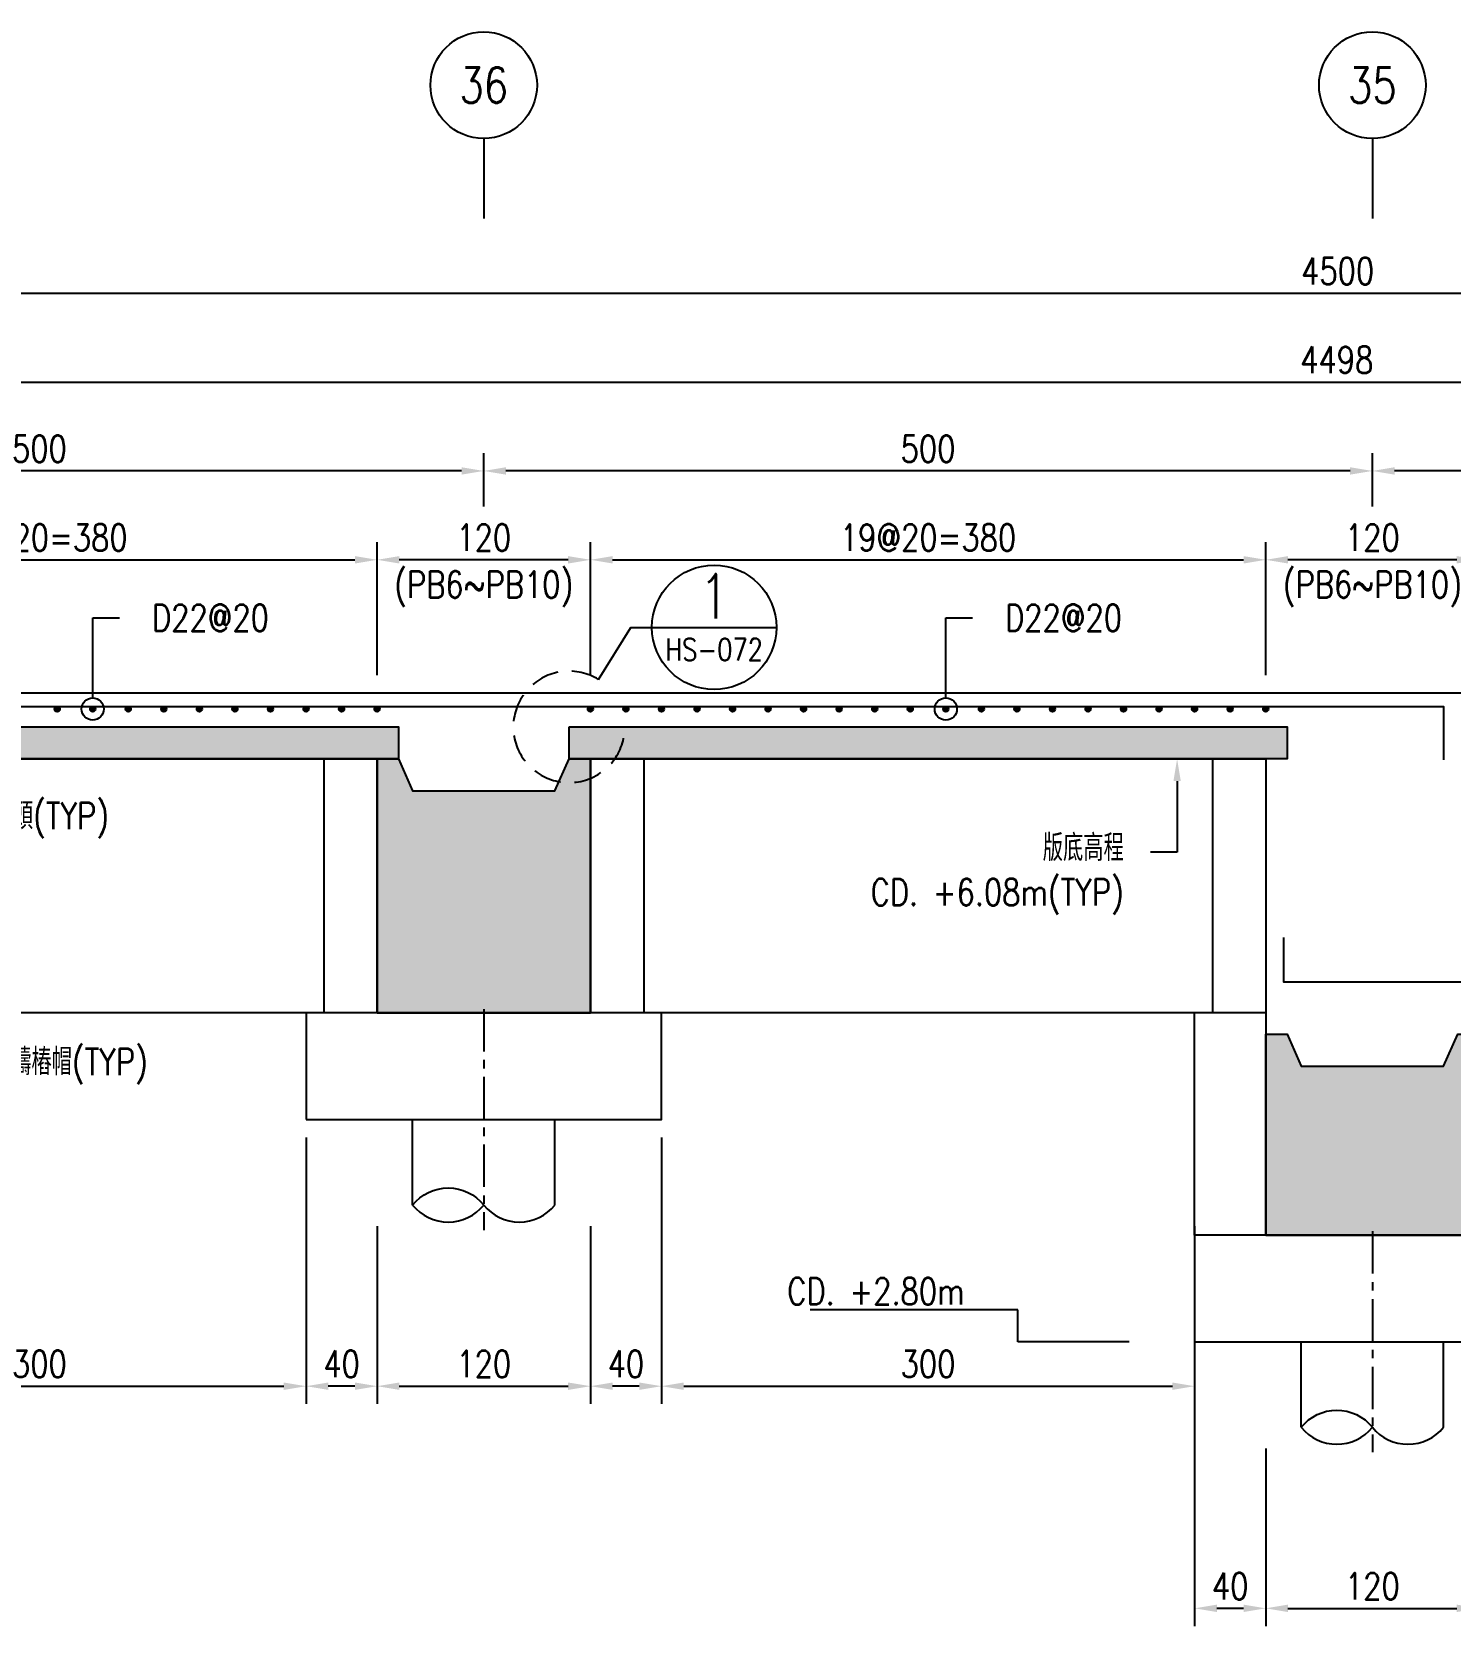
# Model space of a CAD drawing. Extents: x -791 to 13121, y -31587 to 2944.
# Drawn here: x 911 to 1709, y -21645 to -20748 of the extents above; entities that cross this region are included whole.
import ezdxf
from ezdxf import colors
from ezdxf.entities.mleader import LeaderData, LeaderLine
from ezdxf.enums import TextEntityAlignment as Align
from ezdxf.math import Vec2, Vec3

# ---------------------------------------------------------------- set-up
doc = ezdxf.new("R2010")
doc.units = 0
doc.header["$LTSCALE"] = 0.05
doc.linetypes.add('CENTER', pattern=[50.8, 31.75, -6.35, 6.35, -6.35])
doc.linetypes.add('HIDDEN', pattern=[9.525, 6.35, -3.175])
doc.layers.get('0').update_dxf_attribs({"linetype": 'CONTINUOUS'})
doc.layers.get('Defpoints').update_dxf_attribs({"linetype": 'CONTINUOUS'})
for name, color, linetype in [('HB_0', 7, 'CONTINUOUS'), ('HB_DIM', 1, 'CONTINUOUS'), ('HB_ReBar', 3, 'CONTINUOUS'), ('HB_SYMBOLS', 7, 'CONTINUOUS'), ('HB_TXT_CTEXT', 2, 'CONTINUOUS'), ('底圖', 7, 'CONTINUOUS'), ('預鑄梁', 4, 'CONTINUOUS'), ('預鑄版_HATCH', 253, 'CONTINUOUS')]:
    doc.layers.add(name, color=color, linetype=linetype)
doc.styles.get("Standard").update_dxf_attribs({"font": 'ROMANS.shx', "width": 0.8, "bigfont": 'lchinap.shx'})
doc.dimstyles.new('50cm', dxfattribs={"dimscale": 5, "dimtxt": 3, "dimasz": 2.5, "dimexe": 2, "dimexo": 2, "dimgap": 1, "dimtad": 1, "dimdsep": 46, "dimtxsty": 'Standard', "dimcen": 0, "dimclrt": 2, "dimadec": 0, "dimazin": 0, "dimtfac": 1, "dimtix": 1, "dimtmove": 2, "dimatfit": 3, "dimfxl": 0, "dimtolj": 1, "dimtzin": 0, "dimarcsym": 0})

# ---------------------------------------------------------------- blocks, each defined once
blk = doc.blocks.new('*D2165')
at = {"layer": 'Defpoints', "color": 0}
for p in [(0, 355), (-1999, 180), (0, 180)]:
    blk.add_point(p, dxfattribs=at)
at = {"layer": 'HB_DIM', "color": 0, "lineweight": -2}
for p, q in [((-1999, 190), (-1999, 365)), ((-1986.5, 355), (-12.5, 355))]:
    blk.add_line(p, q, dxfattribs=at)
at = {"layer": 'HB_DIM', "color": 0}
for points in [[(-1986.5, 357.08), (-1986.5, 352.92), (-1999, 355)], [(-12.5, 357.08), (-12.5, 352.92), (0, 355)]]:
    blk.add_solid(points, dxfattribs=at)
at = {"layer": 'HB_DIM', "color": 2, "insert": (-770.02, 367.5), "char_height": 15, "attachment_point": 5}
blk.add_mtext('\\A1;4498', dxfattribs=at)
blk = doc.blocks.new('*D2166')
at = {"layer": 'Defpoints', "color": 0}
for p in [(0, 405), (-2000, 180), (0, 180)]:
    blk.add_point(p, dxfattribs=at)
at = {"layer": 'HB_DIM', "color": 0, "lineweight": -2}
for p, q in [((-2000, 190), (-2000, 415)), ((-1987.5, 405), (-12.5, 405))]:
    blk.add_line(p, q, dxfattribs=at)
at = {"layer": 'HB_DIM', "color": 0}
for points in [[(-1987.5, 407.08), (-1987.5, 402.92), (-2000, 405)], [(-12.5, 407.08), (-12.5, 402.92), (0, 405)]]:
    blk.add_solid(points, dxfattribs=at)
at = {"layer": 'HB_DIM', "color": 2, "insert": (-769.52, 417.5), "char_height": 15, "attachment_point": 5}
blk.add_mtext('\\A1;4500', dxfattribs=at)
blk = doc.blocks.new('預鑄樁帽2x2')
at = {"layer": 'HB_0'}
blk.add_lwpolyline([(-100, 0), (100, 0), (100, 60), (-100, 60)], close=True, dxfattribs=at)
blk = doc.blocks.new('PB2')
at = {"layer": 'HB_0'}
h = blk.add_hatch(color=253, dxfattribs=at)
h.dxf.hatch_style = 1
h.paths.add_polyline_path([(0, 0), (0, 113), (12, 113), (20, 95), (100, 95), (108, 113), (120, 113), (120, 0)])
at = {"layer": '預鑄梁'}
blk.add_lwpolyline([(0, 0), (0, 113), (12, 113), (20, 95), (100, 95), (108, 113), (120, 113), (120, 0), (0, 0)], dxfattribs=at)
blk = doc.blocks.new('PS57')
at = {"layer": '預鑄版_HATCH', "linetype": 'Continuous'}
h = blk.add_hatch(color=256, dxfattribs=at)
h.dxf.hatch_style = 2
h.paths.add_polyline_path([(0, 18), (404, 18), (404, 0), (0, 0)])
at = {"layer": 'HB_0', "color": 7, "linetype": 'Continuous'}
blk.add_lwpolyline([(0, 18), (404, 18), (404, 0), (0, 0)], close=True, dxfattribs=at)
blk = doc.blocks.new('gr_t')
at = {"layer": 'HB_SYMBOLS', "color": 4, "linetype": 'Continuous'}
blk.add_line((0, -6), (0, -15), dxfattribs=at)
blk.add_circle((0, 0), 6, dxfattribs=at)
at = {"layer": 'HB_SYMBOLS', "color": 4, "linetype": 'Continuous', "width": 0.8}
blk.add_attdef('A', text='', height=4.5, dxfattribs=at).set_placement((0, 0), align=Align.MIDDLE)
blk = doc.blocks.new('*D2170')
at = {"layer": 'Defpoints', "color": 0}
for p in [(-810, 255), (-1190, 180), (-810, 180)]:
    blk.add_point(p, dxfattribs=at)
at = {"layer": 'HB_DIM', "color": 0, "lineweight": -2}
for p, q in [((-1190, 190), (-1190, 265)), ((-810, 190), (-810, 265)), ((-1177.5, 255), (-822.5, 255))]:
    blk.add_line(p, q, dxfattribs=at)
at = {"layer": 'HB_DIM', "color": 0}
for points in [[(-1177.5, 257.08), (-1177.5, 252.92), (-1190, 255)], [(-822.5, 257.08), (-822.5, 252.92), (-810, 255)]]:
    blk.add_solid(points, dxfattribs=at)
at = {"layer": 'HB_DIM', "color": 2, "insert": (-1000, 267.5), "char_height": 15, "attachment_point": 5}
blk.add_mtext('\\A1;19@20=380', dxfattribs=at)
blk = doc.blocks.new('*D2171')
at = {"layer": 'Defpoints', "color": 0}
for p in [(-1310, 255), (-1690, 180), (-1310, 180)]:
    blk.add_point(p, dxfattribs=at)
at = {"layer": 'HB_DIM', "color": 0, "lineweight": -2}
for p, q in [((-1690, 190), (-1690, 265)), ((-1310, 190), (-1310, 265)), ((-1677.5, 255), (-1322.5, 255))]:
    blk.add_line(p, q, dxfattribs=at)
at = {"layer": 'HB_DIM', "color": 0}
for points in [[(-1677.5, 257.08), (-1677.5, 252.92), (-1690, 255)], [(-1322.5, 257.08), (-1322.5, 252.92), (-1310, 255)]]:
    blk.add_solid(points, dxfattribs=at)
at = {"layer": 'HB_DIM', "color": 2, "insert": (-1500, 267.5), "char_height": 15, "attachment_point": 5}
blk.add_mtext('\\A1;19@20=380', dxfattribs=at)
blk = doc.blocks.new('ReBarPoint')
at = {"layer": 'HB_0'}
h = blk.add_hatch(color=0, dxfattribs=at)
h.dxf.hatch_style = 1
edge = h.paths.add_edge_path()
edge.add_arc((0, 0), 1.5, 0, 360)
at = {"layer": 'HB_ReBar', "color": 0}
blk.add_circle((0, 0), 1.5, dxfattribs=at)
blk = doc.blocks.new('_DotBlank')
at = {"color": 0, "linetype": 'ByBlock', "lineweight": -2}
blk.add_line((-0.5, 0), (-1, 0), dxfattribs=at)
blk.add_circle((0, 0), 0.5, dxfattribs=at)
blk = doc.blocks.new('_None')
blk = doc.blocks.new('*D2132')
at = {"layer": 'Defpoints', "color": 0}
for p in [(-1150, -110), (-850, -110), (-850, -210)]:
    blk.add_point(p, dxfattribs=at)
at = {"layer": 'HB_DIM', "color": 0, "lineweight": -2}
for p, q in [((-1150, -120), (-1150, -220)), ((-850, -120), (-850, -220)), ((-1137.5, -210), (-862.5, -210))]:
    blk.add_line(p, q, dxfattribs=at)
at = {"layer": 'HB_DIM', "color": 0}
for points in [[(-1137.5, -207.92), (-1137.5, -212.08), (-1150, -210)], [(-862.5, -207.92), (-862.5, -212.08), (-850, -210)]]:
    blk.add_solid(points, dxfattribs=at)
at = {"layer": 'HB_DIM', "color": 2, "insert": (-1000, -197.5), "char_height": 15, "attachment_point": 5}
blk.add_mtext('\\A1;300', dxfattribs=at)
blk = doc.blocks.new('*D2133')
at = {"layer": 'Defpoints', "color": 0}
for p in [(-1310, -110), (-1190, -110), (-1190, -210)]:
    blk.add_point(p, dxfattribs=at)
at = {"layer": 'HB_DIM', "color": 0, "lineweight": -2}
for p, q in [((-1310, -120), (-1310, -220)), ((-1190, -120), (-1190, -220)), ((-1297.5, -210), (-1202.5, -210))]:
    blk.add_line(p, q, dxfattribs=at)
at = {"layer": 'HB_DIM', "color": 0}
for points in [[(-1297.5, -207.92), (-1297.5, -212.08), (-1310, -210)], [(-1202.5, -207.92), (-1202.5, -212.08), (-1190, -210)]]:
    blk.add_solid(points, dxfattribs=at)
at = {"layer": 'HB_DIM', "color": 2, "insert": (-1250, -197.5), "char_height": 15, "attachment_point": 5}
blk.add_mtext('\\A1;120', dxfattribs=at)
blk = doc.blocks.new('*D2134')
at = {"layer": 'Defpoints', "color": 0}
for p in [(-1150, -60), (-1190, -110), (-1190, -210)]:
    blk.add_point(p, dxfattribs=at)
at = {"layer": 'HB_DIM', "color": 0, "lineweight": -2}
for p, q in [((-1150, -70), (-1150, -220)), ((-1190, -120), (-1190, -220)), ((-1162.5, -210), (-1177.5, -210))]:
    blk.add_line(p, q, dxfattribs=at)
at = {"layer": 'HB_DIM', "color": 0}
for points in [[(-1177.5, -207.92), (-1177.5, -212.08), (-1190, -210)], [(-1162.5, -207.92), (-1162.5, -212.08), (-1150, -210)]]:
    blk.add_solid(points, dxfattribs=at)
at = {"layer": 'HB_DIM', "color": 2, "insert": (-1170, -197.5), "char_height": 15, "attachment_point": 5}
blk.add_mtext('\\A1;40', dxfattribs=at)
blk = doc.blocks.new('*D2135')
at = {"layer": 'Defpoints', "color": 0}
for p in [(-1650, -60), (-1350, -60), (-1350, -210)]:
    blk.add_point(p, dxfattribs=at)
at = {"layer": 'HB_DIM', "color": 0, "lineweight": -2}
for p, q in [((-1650, -70), (-1650, -220)), ((-1350, -70), (-1350, -220)), ((-1637.5, -210), (-1362.5, -210))]:
    blk.add_line(p, q, dxfattribs=at)
at = {"layer": 'HB_DIM', "color": 0}
for points in [[(-1637.5, -207.92), (-1637.5, -212.08), (-1650, -210)], [(-1362.5, -207.92), (-1362.5, -212.08), (-1350, -210)]]:
    blk.add_solid(points, dxfattribs=at)
at = {"layer": 'HB_DIM', "color": 2, "insert": (-1500, -197.5), "char_height": 15, "attachment_point": 5}
blk.add_mtext('\\A1;300', dxfattribs=at)
blk = doc.blocks.new('*D2136')
at = {"layer": 'Defpoints', "color": 0}
for p in [(-1350, -60), (-1310, -110), (-1350, -210)]:
    blk.add_point(p, dxfattribs=at)
at = {"layer": 'HB_DIM', "color": 0, "lineweight": -2}
for p, q in [((-1350, -70), (-1350, -220)), ((-1310, -120), (-1310, -220)), ((-1322.5, -210), (-1337.5, -210))]:
    blk.add_line(p, q, dxfattribs=at)
at = {"layer": 'HB_DIM', "color": 0}
for points in [[(-1337.5, -207.92), (-1337.5, -212.08), (-1350, -210)], [(-1322.5, -207.92), (-1322.5, -212.08), (-1310, -210)]]:
    blk.add_solid(points, dxfattribs=at)
at = {"layer": 'HB_DIM', "color": 2, "insert": (-1330, -197.5), "char_height": 15, "attachment_point": 5}
blk.add_mtext('\\A1;40', dxfattribs=at)
blk = doc.blocks.new('PB7')
at = {"layer": 'HB_0'}
h = blk.add_hatch(color=253, dxfattribs=at)
h.dxf.hatch_style = 1
h.paths.add_polyline_path([(0, 0), (0, 143), (12, 143), (20, 125), (100, 125), (108, 143), (120, 143), (120, 0)])
at = {"layer": '預鑄梁'}
blk.add_lwpolyline([(0, 0), (0, 143), (12, 143), (20, 125), (100, 125), (108, 143), (120, 143), (120, 0), (0, 0)], dxfattribs=at)
blk = doc.blocks.new('*D2145')
at = {"layer": 'Defpoints', "color": 0}
for p in [(-750, 305), (-750, 275), (-250, 275)]:
    blk.add_point(p, dxfattribs=at)
at = {"layer": 'HB_DIM', "color": 0, "lineweight": -2}
for p, q in [((-750, 285), (-750, 315)), ((-250, 285), (-250, 315)), ((-262.5, 305), (-737.5, 305))]:
    blk.add_line(p, q, dxfattribs=at)
at = {"layer": 'HB_DIM', "color": 0}
for points in [[(-737.5, 307.08), (-737.5, 302.92), (-750, 305)], [(-262.5, 307.08), (-262.5, 302.92), (-250, 305)]]:
    blk.add_solid(points, dxfattribs=at)
at = {"layer": 'HB_DIM', "color": 2, "insert": (-500, 317.5), "char_height": 15, "attachment_point": 5}
blk.add_mtext('\\A1;500', dxfattribs=at)
blk = doc.blocks.new('*D2146')
at = {"layer": 'Defpoints', "color": 0}
for p in [(-1250, 305), (-1250, 275), (-750, 275)]:
    blk.add_point(p, dxfattribs=at)
at = {"layer": 'HB_DIM', "color": 0, "lineweight": -2}
for p, q in [((-1250, 285), (-1250, 315)), ((-750, 285), (-750, 315)), ((-762.5, 305), (-1237.5, 305))]:
    blk.add_line(p, q, dxfattribs=at)
at = {"layer": 'HB_DIM', "color": 0}
for points in [[(-1237.5, 307.08), (-1237.5, 302.92), (-1250, 305)], [(-762.5, 307.08), (-762.5, 302.92), (-750, 305)]]:
    blk.add_solid(points, dxfattribs=at)
at = {"layer": 'HB_DIM', "color": 2, "insert": (-1000, 317.5), "char_height": 15, "attachment_point": 5}
blk.add_mtext('\\A1;500', dxfattribs=at)
blk = doc.blocks.new('*D2147')
at = {"layer": 'Defpoints', "color": 0}
for p in [(-1750, 305), (-1750, 275), (-1250, 275)]:
    blk.add_point(p, dxfattribs=at)
at = {"layer": 'HB_DIM', "color": 0, "lineweight": -2}
for p, q in [((-1750, 285), (-1750, 315)), ((-1250, 285), (-1250, 315)), ((-1262.5, 305), (-1737.5, 305))]:
    blk.add_line(p, q, dxfattribs=at)
at = {"layer": 'HB_DIM', "color": 0}
for points in [[(-1737.5, 307.08), (-1737.5, 302.92), (-1750, 305)], [(-1262.5, 307.08), (-1262.5, 302.92), (-1250, 305)]]:
    blk.add_solid(points, dxfattribs=at)
at = {"layer": 'HB_DIM', "color": 2, "insert": (-1500, 317.5), "char_height": 15, "attachment_point": 5}
blk.add_mtext('\\A1;500', dxfattribs=at)
blk = doc.blocks.new('*D2150')
at = {"layer": 'Defpoints', "color": 0}
for p in [(-1310, 255), (-1310, 180), (-1190, 180)]:
    blk.add_point(p, dxfattribs=at)
at = {"layer": 'HB_DIM', "color": 0, "lineweight": -2}
for p, q in [((-1310, 190), (-1310, 265)), ((-1190, 190), (-1190, 265)), ((-1202.5, 255), (-1297.5, 255))]:
    blk.add_line(p, q, dxfattribs=at)
at = {"layer": 'HB_DIM', "color": 0}
for points in [[(-1297.5, 257.08), (-1297.5, 252.92), (-1310, 255)], [(-1202.5, 257.08), (-1202.5, 252.92), (-1190, 255)]]:
    blk.add_solid(points, dxfattribs=at)
at = {"layer": 'HB_DIM', "color": 2, "char_height": 15, "attachment_point": 5}
for s, insert in [('\\A1;120', (-1250, 267.5)), ('\\A1;(PB6~PB10)', (-1250, 238.57))]:
    blk.add_mtext(s, dxfattribs=dict(at, insert=insert))
blk = doc.blocks.new('*D2151')
at = {"layer": 'Defpoints', "color": 0}
for p in [(-810, 255), (-810, 180), (-690, 180)]:
    blk.add_point(p, dxfattribs=at)
at = {"layer": 'HB_DIM', "color": 0, "lineweight": -2}
for p, q in [((-810, 190), (-810, 265)), ((-690, 190), (-690, 265)), ((-702.5, 255), (-797.5, 255))]:
    blk.add_line(p, q, dxfattribs=at)
at = {"layer": 'HB_DIM', "color": 0}
for points in [[(-797.5, 257.08), (-797.5, 252.92), (-810, 255)], [(-702.5, 257.08), (-702.5, 252.92), (-690, 255)]]:
    blk.add_solid(points, dxfattribs=at)
at = {"layer": 'HB_DIM', "color": 2, "char_height": 15, "attachment_point": 5}
for s, insert in [('\\A1;120', (-750, 267.5)), ('\\A1;(PB6~PB10)', (-750, 238.57))]:
    blk.add_mtext(s, dxfattribs=dict(at, insert=insert))
blk = doc.blocks.new('80cm直樁')
at = {"layer": 'HB_0', "linetype": 'Continuous'}
for p, q in [((-40, -48.07), (-40, 0)), ((40, -48.07), (40, 0))]:
    blk.add_line(p, q, dxfattribs=at)
for points in [[(-40, -48.07, -0.48), (0, -48.07, 0.48), (40, -48.07, 0.48)], [(-40, -48.07, 0.48), (0, -48.07, 0.48)]]:
    blk.add_lwpolyline(points, format="xyb", dxfattribs=at)
at = {"layer": 'HB_DIM', "color": 1, "linetype": 'CENTER', "ltscale": 15}
blk.add_line((0, 62.15), (0, -62.15), dxfattribs=at)
blk = doc.blocks.new('*D2153')
at = {"layer": 'Defpoints', "color": 0}
for p in [(-810, -235), (-690, -235), (-690, -335)]:
    blk.add_point(p, dxfattribs=at)
at = {"layer": 'HB_DIM', "color": 0, "lineweight": -2}
for p, q in [((-810, -245), (-810, -345)), ((-690, -245), (-690, -345)), ((-797.5, -335), (-702.5, -335))]:
    blk.add_line(p, q, dxfattribs=at)
at = {"layer": 'HB_DIM', "color": 0}
for points in [[(-797.5, -332.92), (-797.5, -337.08), (-810, -335)], [(-702.5, -332.92), (-702.5, -337.08), (-690, -335)]]:
    blk.add_solid(points, dxfattribs=at)
at = {"layer": 'HB_DIM', "color": 2, "insert": (-750, -322.5), "char_height": 15, "attachment_point": 5}
blk.add_mtext('\\A1;120', dxfattribs=at)
blk = doc.blocks.new('*D2155')
at = {"layer": 'Defpoints', "color": 0}
for p in [(-850, -185), (-810, -235), (-850, -335)]:
    blk.add_point(p, dxfattribs=at)
at = {"layer": 'HB_DIM', "color": 0, "lineweight": -2}
for p, q in [((-850, -195), (-850, -345)), ((-810, -245), (-810, -345)), ((-822.5, -335), (-837.5, -335))]:
    blk.add_line(p, q, dxfattribs=at)
at = {"layer": 'HB_DIM', "color": 0}
for points in [[(-837.5, -332.92), (-837.5, -337.08), (-850, -335)], [(-822.5, -332.92), (-822.5, -337.08), (-810, -335)]]:
    blk.add_solid(points, dxfattribs=at)
at = {"layer": 'HB_DIM', "color": 2, "insert": (-830, -322.5), "char_height": 15, "attachment_point": 5}
blk.add_mtext('\\A1;40', dxfattribs=at)
blk = doc.blocks.new('CA')
at = {"layer": 'HB_SYMBOLS', "color": 3, "linetype": 'Continuous'}
blk.add_line((0, 0), (14, 0), dxfattribs=at)
at = {"layer": 'HB_SYMBOLS', "color": 4, "linetype": 'Continuous'}
blk.add_circle((7, 0), 7, dxfattribs=at)
at = {"layer": 'HB_SYMBOLS', "color": 3, "linetype": 'Continuous', "width": 0.8}
blk.add_attdef('A', text='', height=5, dxfattribs=at).set_placement((7, 3.5), align=Align.MIDDLE)
at = {"layer": 'HB_SYMBOLS', "color": 1, "linetype": 'Continuous', "width": 0.8}
blk.add_attdef('HB2002', text='', height=2.5, dxfattribs=at).set_placement((7, -2.5), align=Align.MIDDLE)
blk = doc.blocks.new('斷面圖M左')
at = {"layer": 'HB_0', "color": 252}
for p, q in [((-1340, 143), (-1340, 0)), ((-1160, 143), (-1160, 0)), ((-840, 143), (-840, 0))]:
    blk.add_line(p, q, dxfattribs=at)
at = {"layer": 'HB_0', "color": 4}
blk.add_lwpolyline([(0, 180), (-1999, 180), (-1999, 143), (-1810, 143), (-1810, 0), (-1690, 0), (-1690, 143), (-1310, 143), (-1310, 0), (-1190, 0), (-1190, 143), (-810, 143), (-810, -125), (-690, -125), (-690, -12), (-310, -12), (-310, -125), (-190, -125), (-190, 143), (0, 143), (0, 143), (0, 143), (0, 143), (0, 143)], dxfattribs=at)
at = {"layer": 'HB_0'}
blk.add_lwpolyline([(-810, 0), (-1999, 0), (-1999, 144)], dxfattribs=at)
at = {"layer": 'HB_0', "color": 252}
blk.add_lwpolyline([(-850, -125), (-850, 0)], dxfattribs=at)
at = {"layer": 'HB_ReBar'}
for points in [[(-1989, 172.5), (-710, 172.5), (-710, 142.5)], [(-800, 42.5), (-800, 17.5), (-200, 17.5), (-200, 42.5)]]:
    blk.add_lwpolyline(points, dxfattribs=at)
at = {"layer": 'HB_0'}
for name, p in [('PS57', (-1702, 143)), ('PS57', (-1202, 143)), ('PB7', (-1310, 0)), ('預鑄樁帽2x2', (-1250, -60)), ('80cm直樁', (-1250, -60)), ('PB2', (-810, -125)), ('預鑄樁帽2x2', (-750, -185)), ('80cm直樁', (-750, -185))]:
    blk.add_blockref(name, p, dxfattribs=at)
at = {"layer": 'HB_ReBar'}
for p in [(-1490, 171), (-1470, 171), (-1450, 171), (-1430, 171), (-1410, 171), (-1390, 171), (-1370, 171), (-1350, 171), (-1330, 171), (-1310, 171), (-1190, 171), (-1170, 171), (-1150, 171), (-1130, 171), (-1110, 171), (-1090, 171), (-1070, 171), (-1050, 171), (-1030, 171), (-1010, 171), (-990, 171), (-970, 171), (-950, 171), (-930, 171), (-910, 171), (-890, 171), (-870, 171), (-850, 171), (-830, 171), (-810, 171)]:
    blk.add_blockref('ReBarPoint', p, dxfattribs=at)
at = {"layer": '底圖'}
ref = blk.add_blockref('gr_t', (-1250, 522.059), dxfattribs=dict(at, xscale=5, yscale=5, zscale=5))
ref.add_attrib('A', '36', dxfattribs={"layer": 'HB_SYMBOLS', "color": 4, "linetype": 'Continuous', "height": 20, "width": 0.8}).set_placement((-1250, 522.059), align=Align.MIDDLE)
ref = blk.add_blockref('gr_t', (-750, 522.059), dxfattribs=dict(at, xscale=5, yscale=5, zscale=5))
ref.add_attrib('A', '35', dxfattribs={"layer": 'HB_SYMBOLS', "color": 4, "linetype": 'Continuous', "height": 20, "width": 0.8}).set_placement((-750, 522.059), align=Align.MIDDLE)
at = {"layer": 'HB_DIM'}
for base, p1, text, picture, middle in [((0, 405), (-2000, 180), '4500', '*D2166', (-769.52, 417.5)), ((0, 355), (-1999, 180), '4498', '*D2165', (-770.02, 367.5))]:
    dim = blk.add_linear_dim(base=base, p1=p1, p2=(0, 180), text=text, dimstyle='50cm', override={"dimse2": 1}, dxfattribs=at)
    dim.commit()
    dim.dimension.update_dxf_attribs({"geometry": picture, "text_midpoint": middle, "dimtype": 160})
for base, p1, p2, picture, middle in [((-1750, 305), (-1250, 275), (-1750, 275), '*D2147', (-1500, 317.5)), ((-1250, 305), (-750, 275), (-1250, 275), '*D2146', (-1000, 317.5)), ((-750, 305), (-250, 275), (-750, 275), '*D2145', (-500, 317.5)), ((-1350, -210), (-1650, -60), (-1350, -60), '*D2135', (-1500, -197.5)), ((-1350, -210), (-1310, -110), (-1350, -60), '*D2136', (-1330, -197.5)), ((-1190, -210), (-1150, -60), (-1190, -110), '*D2134', (-1170, -197.5)), ((-1190, -210), (-1310, -110), (-1190, -110), '*D2133', (-1250, -197.5)), ((-850, -210), (-1150, -110), (-850, -110), '*D2132', (-1000, -197.5)), ((-850, -335), (-810, -235), (-850, -185), '*D2155', (-830, -322.5)), ((-690, -335), (-810, -235), (-690, -235), '*D2153', (-750, -322.5))]:
    dim = blk.add_linear_dim(base=base, p1=p1, p2=p2, dimstyle='50cm', dxfattribs=at)
    dim.commit()
    dim.dimension.update_dxf_attribs({"geometry": picture, "text_midpoint": middle})
for base, p1, p2, picture, middle in [((-1310, 255), (-1690, 180), (-1310, 180), '*D2171', (-1500, 267.5)), ((-810, 255), (-1190, 180), (-810, 180), '*D2170', (-1000, 267.5))]:
    dim = blk.add_linear_dim(base=base, p1=p1, p2=p2, text='19@20=<>', dimstyle='50cm', dxfattribs=at)
    dim.commit()
    dim.dimension.update_dxf_attribs({"geometry": picture, "text_midpoint": middle})
for base, p1, p2, picture, middle in [((-1310, 255), (-1190, 180), (-1310, 180), '*D2150', (-1250, 255)), ((-810, 255), (-690, 180), (-810, 180), '*D2151', (-750, 255))]:
    dim = blk.add_linear_dim(base=base, p1=p1, p2=p2, angle=180, text='<>\\X(PB6~PB10)', dimstyle='50cm', dxfattribs=at)
    dim.commit()
    dim.dimension.update_dxf_attribs({"geometry": picture, "text_midpoint": middle})
ml = blk.add_multileader_mtext('Standard', dxfattribs=at)
ml.set_content('D22@20', color=2)
ml.set_leader_properties(color=1)
ml.set_arrow_properties(name='DOTBLANK')
ml.build(insert=Vec2(0, 0))
ml.multileader.update_dxf_attribs({"dogleg_length": 3, "arrow_head_size": 12.5, "scale": 5})
ctx = ml.context
ctx.base_point, ctx.scale, ctx.char_height, ctx.arrow_head_size, ctx.landing_gap_size, ctx.plane_origin = Vec3(-1455, 222.393), 5, 15, 12.5, 15, Vec3(-1470, 171)
ctx.text_align_type = 2
notes = []
notes.append((ctx, [(0, (1, 1, 0), (-1470, 222.393), (1, 0), 15, [(0, [(-1470, 171)], 0, [])])]))
ctx.mtext.insert, ctx.mtext.alignment, ctx.mtext.flow_direction = Vec3(-1370.857, 229.893), 3, 5
ml = blk.add_multileader_mtext('Standard', dxfattribs=at)
ml.set_content('D22@20', color=2)
ml.set_leader_properties(color=1)
ml.set_arrow_properties(name='DOTBLANK')
ml.build(insert=Vec2(0, 0))
ml.multileader.update_dxf_attribs({"dogleg_length": 3, "arrow_head_size": 12.5, "scale": 5})
ctx = ml.context
ctx.base_point, ctx.scale, ctx.char_height, ctx.arrow_head_size, ctx.landing_gap_size, ctx.plane_origin = Vec3(-975, 222.393), 5, 15, 12.5, 15, Vec3(-990, 171)
ctx.text_align_type = 2
notes.append((ctx, [(0, (1, 1, 0), (-990, 222.393), (1, 0), 15, [(0, [(-990, 171)], 0, [])])]))
ctx.mtext.insert, ctx.mtext.alignment, ctx.mtext.flow_direction = Vec3(-890.857, 229.893), 3, 5
ml = blk.add_multileader_mtext('Standard', dxfattribs=at)
ml.set_content('版底高程\\PCD. +6.08m(TYP)', color=2)
ml.set_leader_properties(color=1)
ml.build(insert=Vec2(0, 0))
ml.multileader.update_dxf_attribs({"dogleg_length": 3, "arrow_head_size": 12.5, "scale": 5})
ctx = ml.context
ctx.base_point, ctx.scale, ctx.char_height, ctx.arrow_head_size, ctx.landing_gap_size, ctx.plane_origin = Vec3(-1062.001, 90.46), 5, 15, 12.5, 15, Vec3(-859.858, 147.001)
ctx.text_align_type = 2
notes.append((ctx, [(0, (1, 1, 0), (-859.858, 90.46), (-1, 0), 15, [(0, [(-859.858, 143)], 0, [])])]))
ctx.mtext.insert, ctx.mtext.alignment, ctx.mtext.flow_direction = Vec3(-889.858, 100.46), 3, 5
ml = blk.add_multileader_mtext('Standard', dxfattribs=at)
ml.set_content('場鑄接頭(TYP)', color=2)
ml.set_leader_properties(color=1)
ml.build(insert=Vec2(0, 0))
ml.multileader.update_dxf_attribs({"dogleg_length": 3, "arrow_head_size": 12.5, "scale": 5})
ctx = ml.context
ctx.base_point, ctx.scale, ctx.char_height, ctx.arrow_head_size, ctx.landing_gap_size, ctx.plane_origin = Vec3(-1604.283, 108.43), 5, 15, 12.5, 15, Vec3(-1460, 108.43)
ctx.text_align_type = 2
notes.append((ctx, [(0, (1, 1, 0), (-1619.283, 108.43), (1, 0), 15, [(0, [(-1660, 108.43)], 0, [])])]))
ctx.mtext.insert, ctx.mtext.alignment, ctx.mtext.flow_direction = Vec3(-1460.89, 118.43), 3, 5
ml = blk.add_multileader_mtext('Standard', dxfattribs=at)
ml.set_content('預鑄樁帽(TYP)', color=2)
ml.set_leader_properties(color=1)
ml.build(insert=Vec2(0, 0))
ml.multileader.update_dxf_attribs({"dogleg_length": 3, "arrow_head_size": 12.5, "scale": 5})
ctx = ml.context
ctx.base_point, ctx.scale, ctx.char_height, ctx.arrow_head_size, ctx.landing_gap_size, ctx.plane_origin = Vec3(-1582.417, -30), 5, 15, 12.5, 15, Vec3(-1650, -30)
ctx.text_align_type = 2
notes.append((ctx, [(0, (1, 1, 0), (-1597.417, -30), (1, 0), 15, [(0, [(-1671.209, -30)], 0, [])])]))
ctx.mtext.insert, ctx.mtext.alignment, ctx.mtext.flow_direction = Vec3(-1439.025, -20), 3, 5
ml = blk.add_multileader_mtext('Standard', dxfattribs=at)
ml.set_content('CD. +2.80m', color=2)
ml.set_leader_properties(color=1)
ml.set_arrow_properties(name='NONE')
ml.build(insert=Vec2(0, 0))
ml.multileader.update_dxf_attribs({"text_left_attachment_type": 5, "text_right_attachment_type": 5, "dogleg_length": 3, "arrow_head_size": 12.5, "scale": 5})
ctx = ml.context
ctx.base_point, ctx.scale, ctx.char_height, ctx.arrow_head_size, ctx.landing_gap_size, ctx.plane_origin = Vec3(-1104.175, -167.099), 5, 15, 12.5, 15, Vec3(-731.272, -185)
ctx.left_attachment, ctx.right_attachment, ctx.text_align_type = 5, 5, 2
notes.append((ctx, [(0, (1, 1, 0), (-949.461, -167.099), (-1, 0), 15, [(0, [(-886.762, -185), (-949.461, -185)], 0, [])])]))
ctx.mtext.insert, ctx.mtext.alignment, ctx.mtext.flow_direction = Vec3(-979.461, -149.099), 3, 5
for ctx, leaders in notes:
    for number, flags, end, landing, length, lines in leaders:
        leader = LeaderData()
        leader.index, (leader.has_last_leader_line, leader.has_dogleg_vector, leader.attachment_direction) = number, flags
        leader.last_leader_point, leader.dogleg_vector, leader.dogleg_length = Vec3(end), Vec3(landing), length
        for number, points, colour, breaks in lines:
            line = LeaderLine()
            line.index, line.vertices, line.color, line.breaks = number, Vec3.list(points), colors.encode_raw_color(colour), breaks
            leader.lines.append(line)
        ctx.leaders.append(leader)

msp = doc.modelspace()

# ---------------------------------------------------------------- linework, layer by layer
at = {"layer": 'HB_DIM', "color": 1, "linetype": 'Continuous'}
msp.add_lwpolyline([(1229.516, -21112.344), (1247.697, -21083), (1259.641, -21083)], dxfattribs=at)
at = {"layer": 'HB_DIM', "color": 1, "linetype": 'HIDDEN', "ltscale": 50}
msp.add_arc((1213, -21139), 31.357, 58.217937, 360, dxfattribs=at)

# ---------------------------------------------------------------- block references
at = {"layer": 'HB_0', "color": 4}
msp.add_blockref('斷面圖M左', (2415, -21300), dxfattribs=at)
at = {"layer": 'HB_TXT_CTEXT', "linetype": 'Continuous', "xscale": 5.000000004656613, "yscale": 5.000000004656613, "zscale": 5.000000004656613}
msp.add_blockref('CA', (1259.641, -21083), dxfattribs=at).add_auto_attribs({'HB2002': 'HS-072', 'A': '1'})

doc.saveas('drawing.dxf')
